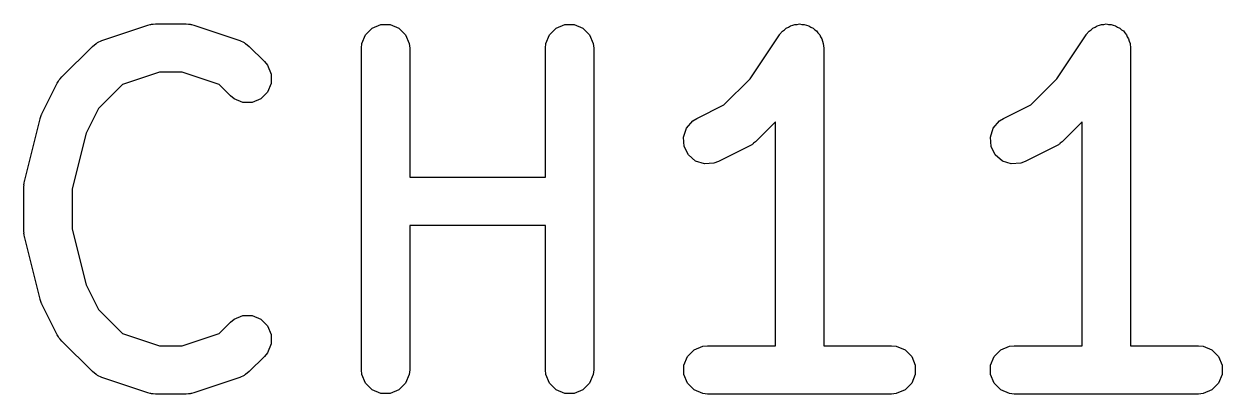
# Model space of a CAD drawing. Extents: x 99 to 216, y -134 to -70.
# Drawn here: x 140.669 to 144.389, y -94.815 to -93.665 of the extents above; entities that cross this region are included whole.
import ezdxf

# ---------------------------------------------------------------- set-up
doc = ezdxf.new("R2010")
doc.units = 0
doc.layers.add('BLACK', color=7, linetype='CONTINUOUS')

msp = doc.modelspace()

# ---------------------------------------------------------------- linework, layer by layer
at = {"layer": 'BLACK', "linetype": 'CONTINUOUS'}
for p, q in [((140.911045, -93.716287), (141.053901, -93.668668)), ((141.053901, -93.668668), (141.061156, -93.667018)), ((141.061156, -93.667018), (141.062987, -93.66626)), ((141.062987, -93.66626), (141.06564, -93.665998)), ((141.06564, -93.665998), (141.068238, -93.665408)), ((141.068238, -93.665408), (141.070212, -93.665548)), ((141.070212, -93.665548), (141.077619, -93.664819)), ((141.077619, -93.664819), (141.172857, -93.664819)), ((141.172857, -93.664819), (141.180262, -93.665548)), ((141.180262, -93.665548), (141.182237, -93.665408)), ((141.182237, -93.665408), (141.184834, -93.665998)), ((141.184834, -93.665998), (141.187489, -93.66626)), ((141.187489, -93.66626), (141.18932, -93.667018)), ((141.18932, -93.667018), (141.196574, -93.668668)), ((141.196574, -93.668668), (141.339431, -93.716287)), ((141.750237, -93.677459), (141.777273, -93.66626)), ((141.777273, -93.66626), (141.806537, -93.66626)), ((141.806537, -93.66626), (141.833573, -93.677459)), ((142.321665, -93.677459), (142.348701, -93.66626)), ((142.348701, -93.66626), (142.377965, -93.66626)), ((142.377965, -93.66626), (142.405001, -93.677459)), ((143.048846, -93.670558), (143.056126, -93.669101)), ((143.056126, -93.669101), (143.062987, -93.66626)), ((143.062987, -93.66626), (143.070335, -93.66626)), ((143.070335, -93.66626), (143.07754, -93.664819)), ((143.07754, -93.664819), (143.084824, -93.66626)), ((143.084824, -93.66626), (143.092251, -93.66626)), ((143.092251, -93.66626), (143.099039, -93.669072)), ((143.099039, -93.669072), (143.106248, -93.670498)), ((144.001227, -93.670558), (144.008507, -93.669101)), ((144.008507, -93.669101), (144.015368, -93.66626)), ((144.015368, -93.66626), (144.022716, -93.66626)), ((144.022716, -93.66626), (144.029921, -93.664819)), ((144.029921, -93.664819), (144.037205, -93.66626)), ((144.037205, -93.66626), (144.044632, -93.66626)), ((144.044632, -93.66626), (144.05142, -93.669072)), ((144.05142, -93.669072), (144.058629, -93.670498)), ((141.718346, -93.725187), (141.729545, -93.698151)), ((141.729545, -93.698151), (141.750237, -93.677459)), ((141.833573, -93.677459), (141.854265, -93.698151)), ((141.854265, -93.698151), (141.865464, -93.725187)), ((142.289774, -93.725187), (142.300973, -93.698151)), ((142.300973, -93.698151), (142.321665, -93.677459)), ((142.405001, -93.677459), (142.425693, -93.698151)), ((142.425693, -93.698151), (142.436892, -93.725187)), ((142.924095, -93.834896), (143.015215, -93.698216)), ((143.015215, -93.698216), (143.015249, -93.698173)), ((143.015249, -93.698173), (143.015259, -93.698151)), ((143.015259, -93.698151), (143.01531, -93.698099)), ((143.01531, -93.698099), (143.024531, -93.686841)), ((143.024531, -93.686841), (143.0307, -93.682709)), ((143.0307, -93.682709), (143.035951, -93.677459)), ((143.035951, -93.677459), (143.04274, -93.674646)), ((143.04274, -93.674646), (143.048846, -93.670558)), ((143.106248, -93.670498), (143.112427, -93.674617)), ((143.112427, -93.674617), (143.119287, -93.677459)), ((143.119287, -93.677459), (143.12448, -93.682652)), ((143.12448, -93.682652), (143.130597, -93.68673)), ((143.130597, -93.68673), (143.13473, -93.692902)), ((143.13473, -93.692902), (143.139979, -93.698151)), ((143.139979, -93.698151), (143.14279, -93.704938)), ((143.14279, -93.704938), (143.14688, -93.711045)), ((143.876476, -93.834896), (143.967596, -93.698216)), ((143.967596, -93.698216), (143.96763, -93.698173)), ((143.96763, -93.698173), (143.96764, -93.698151)), ((143.96764, -93.698151), (143.967691, -93.698099)), ((143.967691, -93.698099), (143.976912, -93.686841)), ((143.976912, -93.686841), (143.983081, -93.682709)), ((143.983081, -93.682709), (143.988332, -93.677459)), ((143.988332, -93.677459), (143.995121, -93.674646)), ((143.995121, -93.674646), (144.001227, -93.670558)), ((144.058629, -93.670498), (144.064808, -93.674617)), ((144.064808, -93.674617), (144.071668, -93.677459)), ((144.071668, -93.677459), (144.076861, -93.682652)), ((144.076861, -93.682652), (144.082978, -93.68673)), ((144.082978, -93.68673), (144.087111, -93.692902)), ((144.087111, -93.692902), (144.09236, -93.698151)), ((144.09236, -93.698151), (144.095171, -93.704938)), ((144.095171, -93.704938), (144.099261, -93.711045)), ((140.786491, -93.829643), (140.881729, -93.734405)), ((140.881729, -93.734405), (140.893094, -93.725077)), ((140.893094, -93.725077), (140.895584, -93.724045)), ((140.895584, -93.724045), (140.897619, -93.722281)), ((140.897619, -93.722281), (140.911045, -93.716287)), ((141.339431, -93.716287), (141.352856, -93.722281)), ((141.352856, -93.722281), (141.354891, -93.724046)), ((141.354891, -93.724046), (141.357382, -93.725078)), ((141.357382, -93.725078), (141.368747, -93.734405)), ((141.368747, -93.734405), (141.416366, -93.782024)), ((141.716905, -93.739819), (141.718346, -93.725187)), ((141.716905, -94.739819), (141.716905, -93.739819)), ((141.865464, -93.725187), (141.866905, -93.739819)), ((141.866905, -93.739819), (141.866905, -94.141009)), ((142.288333, -93.739819), (142.289774, -93.725187)), ((142.288333, -94.141009), (142.288333, -93.739819)), ((142.436892, -93.725187), (142.438333, -93.739819)), ((142.438333, -93.739819), (142.438333, -94.739819)), ((143.14688, -93.711045), (143.148336, -93.718326)), ((143.148336, -93.718326), (143.151178, -93.725187)), ((143.151178, -93.725187), (143.152603, -93.739663)), ((143.152603, -93.739663), (143.152619, -93.73974)), ((143.152619, -93.73974), (143.152613, -93.739766)), ((143.152613, -93.739766), (143.152619, -93.739819)), ((143.152619, -93.739819), (143.152619, -94.664819)), ((144.099261, -93.711045), (144.100717, -93.718326)), ((144.100717, -93.718326), (144.103559, -93.725187)), ((144.103559, -93.725187), (144.104984, -93.739663)), ((144.104984, -93.739663), (144.105, -93.73974)), ((144.105, -93.73974), (144.104994, -93.739766)), ((144.104994, -93.739766), (144.105, -93.739819)), ((144.105, -93.739819), (144.105, -94.664819)), ((141.089789, -93.814819), (140.975276, -93.85299)), ((141.160687, -93.814819), (141.089789, -93.814819)), ((141.2752, -93.85299), (141.160687, -93.814819)), ((141.416366, -93.782024), (141.425693, -93.793389)), ((141.425693, -93.793389), (141.436892, -93.820425)), ((140.724823, -93.944373), (140.772442, -93.849135)), ((140.772442, -93.849135), (140.776406, -93.842835)), ((140.776406, -93.842835), (140.777164, -93.841008)), ((140.777164, -93.841008), (140.778852, -93.838951)), ((140.778852, -93.838951), (140.780274, -93.836692)), ((140.780274, -93.836692), (140.781772, -93.835392)), ((140.781772, -93.835392), (140.786491, -93.829643)), ((140.975276, -93.85299), (140.901163, -93.927103)), ((141.3103, -93.88809), (141.2752, -93.85299)), ((141.436892, -93.849688), (141.425693, -93.876724)), ((141.436892, -93.820425), (141.436892, -93.849688)), ((142.842716, -93.916275), (142.924095, -93.834896)), ((143.795097, -93.916275), (143.876476, -93.834896)), ((141.321665, -93.897417), (141.3103, -93.88809)), ((141.425693, -93.876724), (141.405, -93.897417)), ((140.901163, -93.927103), (140.862669, -94.00409)), ((141.348701, -93.908616), (141.321665, -93.897417)), ((141.377964, -93.908616), (141.348701, -93.908616)), ((141.405, -93.897417), (141.377964, -93.908616)), ((142.758364, -93.958451), (142.842716, -93.916275)), ((143.710745, -93.958451), (143.795097, -93.916275)), ((140.671525, -94.1502), (140.719144, -93.959724)), ((140.719144, -93.959724), (140.719529, -93.958644)), ((140.719529, -93.958644), (140.719568, -93.958105)), ((140.719568, -93.958105), (140.721905, -93.951997)), ((140.721905, -93.951997), (140.724091, -93.945878)), ((140.724091, -93.945878), (140.724413, -93.945442)), ((140.724413, -93.945442), (140.724823, -93.944373)), ((142.726748, -93.988391), (142.745921, -93.966283)), ((142.745921, -93.966283), (142.758364, -93.958451)), ((143.679129, -93.988391), (143.698302, -93.966283)), ((143.698302, -93.966283), (143.710745, -93.958451)), ((142.717494, -94.016152), (142.726748, -93.988391)), ((143.002619, -93.968504), (142.940176, -94.030947)), ((143.002619, -94.664819), (143.002619, -93.968504)), ((143.669875, -94.016152), (143.679129, -93.988391)), ((143.955, -93.968504), (143.892557, -94.030947)), ((143.955, -94.664819), (143.955, -93.968504)), ((140.862669, -94.00409), (140.819286, -94.177624)), ((142.719568, -94.045342), (142.717494, -94.016152)), ((142.926983, -94.041031), (142.920684, -94.044996)), ((142.928811, -94.040274), (142.926983, -94.041031)), ((142.930867, -94.038585), (142.928811, -94.040274)), ((142.933127, -94.037164), (142.930867, -94.038585)), ((142.934426, -94.035665), (142.933127, -94.037164)), ((142.940176, -94.030947), (142.934426, -94.035665)), ((143.671949, -94.045342), (143.669875, -94.016152)), ((143.879364, -94.041031), (143.873065, -94.044996)), ((143.881192, -94.040274), (143.879364, -94.041031)), ((143.883248, -94.038585), (143.881192, -94.040274)), ((143.885508, -94.037164), (143.883248, -94.038585)), ((143.886807, -94.035665), (143.885508, -94.037164)), ((143.892557, -94.030947), (143.886807, -94.035665)), ((142.732655, -94.071517), (142.719568, -94.045342)), ((142.754763, -94.09069), (142.732655, -94.071517)), ((142.920684, -94.044996), (142.825446, -94.092615)), ((143.685036, -94.071517), (143.671949, -94.045342)), ((143.707144, -94.09069), (143.685036, -94.071517)), ((143.873065, -94.044996), (143.777827, -94.092615)), ((142.782524, -94.099944), (142.754763, -94.09069)), ((142.811714, -94.09787), (142.782524, -94.099944)), ((142.825446, -94.092615), (142.811714, -94.09787)), ((143.734905, -94.099944), (143.707144, -94.09069)), ((143.764095, -94.09787), (143.734905, -94.099944)), ((143.777827, -94.092615), (143.764095, -94.09787)), ((140.670727, -94.153758), (140.671149, -94.152736)), ((140.671149, -94.152736), (140.671525, -94.1502)), ((141.866905, -94.141009), (142.288333, -94.141009)), ((140.669286, -94.16839), (140.669537, -94.165836)), ((140.669286, -94.311247), (140.669286, -94.16839)), ((140.669375, -94.164744), (140.670184, -94.15927)), ((140.669537, -94.165836), (140.669375, -94.164744)), ((140.670184, -94.15927), (140.670727, -94.153758)), ((140.819286, -94.177624), (140.819286, -94.302013)), ((142.288333, -94.291009), (141.866905, -94.291009)), ((141.866905, -94.291009), (141.866905, -94.739819)), ((142.288333, -94.739819), (142.288333, -94.291009)), ((140.669537, -94.3138), (140.669286, -94.311247)), ((140.669375, -94.314893), (140.669537, -94.3138)), ((140.670184, -94.320366), (140.669375, -94.314893)), ((140.670727, -94.325879), (140.670184, -94.320366)), ((140.671149, -94.3269), (140.670727, -94.325879)), ((140.671525, -94.329437), (140.671149, -94.3269)), ((140.719144, -94.519913), (140.671525, -94.329437)), ((140.819286, -94.302013), (140.862669, -94.475547)), ((140.862669, -94.475547), (140.901163, -94.552534)), ((140.719529, -94.520992), (140.719144, -94.519913)), ((140.719568, -94.521532), (140.719529, -94.520992)), ((140.721895, -94.527613), (140.719568, -94.521532)), ((140.724091, -94.533759), (140.721895, -94.527613)), ((140.724413, -94.534194), (140.724091, -94.533759)), ((140.724823, -94.535264), (140.724413, -94.534194)), ((140.772442, -94.630502), (140.724823, -94.535264)), ((140.901163, -94.552534), (140.975276, -94.626648)), ((141.2752, -94.626647), (141.310299, -94.591548)), ((141.310299, -94.591548), (141.321665, -94.58222)), ((141.321665, -94.58222), (141.348701, -94.571021)), ((141.348701, -94.571021), (141.377964, -94.571021)), ((141.377964, -94.571021), (141.405, -94.582219)), ((141.405, -94.582219), (141.425693, -94.602912)), ((140.776405, -94.636798), (140.772442, -94.630502)), ((140.975276, -94.626648), (141.089789, -94.664819)), ((141.160687, -94.664819), (141.2752, -94.626647)), ((141.425693, -94.602912), (141.436892, -94.629948)), ((141.436892, -94.629948), (141.436892, -94.659211)), ((140.777163, -94.638628), (140.776405, -94.636798)), ((140.778852, -94.640686), (140.777163, -94.638628)), ((140.780274, -94.642945), (140.778852, -94.640686)), ((140.781772, -94.644244), (140.780274, -94.642945)), ((140.786491, -94.649994), (140.781772, -94.644244)), ((140.881729, -94.745233), (140.786491, -94.649994)), ((141.089789, -94.664819), (141.160687, -94.664819)), ((141.436892, -94.659211), (141.425694, -94.686247)), ((142.750237, -94.677459), (142.777273, -94.66626)), ((142.777273, -94.66626), (142.791905, -94.664819)), ((142.791905, -94.664819), (143.002619, -94.664819)), ((143.152619, -94.664819), (143.363333, -94.664819)), ((143.363333, -94.664819), (143.377965, -94.66626)), ((143.377965, -94.66626), (143.405001, -94.677459)), ((143.702618, -94.677459), (143.729654, -94.66626)), ((143.729654, -94.66626), (143.744286, -94.664819)), ((143.744286, -94.664819), (143.955, -94.664819)), ((144.105, -94.664819), (144.315714, -94.664819)), ((144.315714, -94.664819), (144.330346, -94.66626)), ((144.330346, -94.66626), (144.357382, -94.677459)), ((141.416366, -94.697613), (141.368748, -94.745232)), ((141.425694, -94.686247), (141.416366, -94.697613)), ((142.718346, -94.725187), (142.729545, -94.698151)), ((142.729545, -94.698151), (142.750237, -94.677459)), ((143.405001, -94.677459), (143.425693, -94.698151)), ((143.425693, -94.698151), (143.436892, -94.725187)), ((143.670727, -94.725187), (143.681926, -94.698151)), ((143.681926, -94.698151), (143.702618, -94.677459)), ((144.357382, -94.677459), (144.378074, -94.698151)), ((144.378074, -94.698151), (144.389273, -94.725187)), ((140.893094, -94.754561), (140.881729, -94.745233)), ((141.368748, -94.745232), (141.357382, -94.75456)), ((141.718346, -94.754451), (141.716905, -94.739819)), ((141.866905, -94.739819), (141.865464, -94.754451)), ((142.289774, -94.754451), (142.288333, -94.739819)), ((142.438333, -94.739819), (142.436892, -94.754451)), ((142.718346, -94.754451), (142.718346, -94.725187)), ((143.436892, -94.725187), (143.436892, -94.754451)), ((143.670727, -94.754451), (143.670727, -94.725187)), ((144.389273, -94.725187), (144.389273, -94.754451)), ((140.895584, -94.755592), (140.893094, -94.754561)), ((140.897619, -94.757357), (140.895584, -94.755592)), ((140.911045, -94.763351), (140.897619, -94.757357)), ((141.053901, -94.81097), (140.911045, -94.763351)), ((141.339431, -94.763351), (141.196574, -94.81097)), ((141.352856, -94.757357), (141.339431, -94.763351)), ((141.354891, -94.755591), (141.352856, -94.757357)), ((141.357382, -94.75456), (141.354891, -94.755591)), ((141.729545, -94.781487), (141.718346, -94.754451)), ((141.750237, -94.802179), (141.729545, -94.781487)), ((141.854265, -94.781487), (141.833573, -94.802179)), ((141.865464, -94.754451), (141.854265, -94.781487)), ((142.300973, -94.781487), (142.289774, -94.754451)), ((142.321665, -94.802179), (142.300973, -94.781487)), ((142.425693, -94.781487), (142.405001, -94.802179)), ((142.436892, -94.754451), (142.425693, -94.781487)), ((142.729545, -94.781487), (142.718346, -94.754451)), ((142.750237, -94.802179), (142.729545, -94.781487)), ((143.425693, -94.781487), (143.405001, -94.802179)), ((143.436892, -94.754451), (143.425693, -94.781487)), ((143.681926, -94.781487), (143.670727, -94.754451)), ((143.702618, -94.802179), (143.681926, -94.781487)), ((144.378074, -94.781487), (144.357382, -94.802179)), ((144.389273, -94.754451), (144.378074, -94.781487)), ((141.061156, -94.812619), (141.053901, -94.81097)), ((141.062987, -94.813378), (141.061156, -94.812619)), ((141.06564, -94.813639), (141.062987, -94.813378)), ((141.068238, -94.81423), (141.06564, -94.813639)), ((141.070212, -94.814089), (141.068238, -94.81423)), ((141.077619, -94.814819), (141.070212, -94.814089)), ((141.172857, -94.814819), (141.077619, -94.814819)), ((141.180262, -94.814089), (141.172857, -94.814819)), ((141.182237, -94.81423), (141.180262, -94.814089)), ((141.184834, -94.813639), (141.182237, -94.81423)), ((141.187489, -94.813378), (141.184834, -94.813639)), ((141.18932, -94.812619), (141.187489, -94.813378)), ((141.196574, -94.81097), (141.18932, -94.812619)), ((141.777273, -94.813378), (141.750237, -94.802179)), ((141.806537, -94.813378), (141.777273, -94.813378)), ((141.833573, -94.802179), (141.806537, -94.813378)), ((142.348701, -94.813378), (142.321665, -94.802179)), ((142.377965, -94.813378), (142.348701, -94.813378)), ((142.405001, -94.802179), (142.377965, -94.813378)), ((142.777273, -94.813378), (142.750237, -94.802179)), ((142.791905, -94.814819), (142.777273, -94.813378)), ((143.363333, -94.814819), (142.791905, -94.814819)), ((143.377965, -94.813378), (143.363333, -94.814819)), ((143.405001, -94.802179), (143.377965, -94.813378)), ((143.729654, -94.813378), (143.702618, -94.802179)), ((143.744286, -94.814819), (143.729654, -94.813378)), ((144.315714, -94.814819), (143.744286, -94.814819)), ((144.330346, -94.813378), (144.315714, -94.814819)), ((144.357382, -94.802179), (144.330346, -94.813378))]:
    msp.add_line(p, q, dxfattribs=at)

doc.saveas('drawing.dxf')
